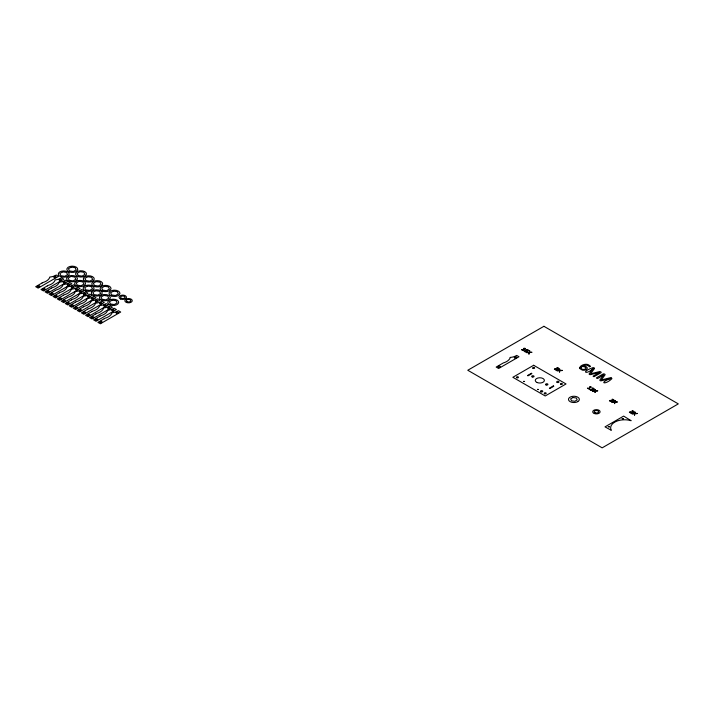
<?xml version="1.0" encoding="UTF-8"?>
<svg xmlns="http://www.w3.org/2000/svg" width="714" height="714" viewBox="0 0 714 714"><rect width="100%" height="100%" fill="white"/><g stroke="black" fill="none" stroke-linecap="round" stroke-linejoin="round"><path stroke-width="1.07" d="M526.852 351.243L526.664 351.511A0.955 0.553 0 0 1 526.254 351.681L525.424 351.547A2.677 1.544 0 0 1 525.076 351.368A1.955 1.133 0 0 1 524.665 350.949L524.165 350.886M528.699 353.814L528.94 352.582L526.629 352.68M529.244 353.841L529.476 352.555L531.743 352.413M559.642 371.985L559.874 370.7L562.132 370.557M595.101 392.388L595.333 391.102L597.6 390.969M614.718 403.535L614.941 402.25L617.208 402.107M634.639 415.048L634.871 413.763L637.138 413.62M529.252 351.029L529.02 352.305L526.637 352.484M559.651 369.165L559.419 370.441L557.045 370.611M595.11 389.576L594.878 390.853L592.522 391.013M614.727 400.715L614.495 401.991L612.157 402.152M634.648 412.237L634.416 413.513L632.051 413.683M529.797 351.074L529.547 352.27L531.876 352.189M615.272 400.759L615.022 401.955L617.351 401.884M635.192 412.281L634.951 413.477L637.281 413.397M554.403 369.138L554.475 369.076A1 0.58 0 0 1 555.019 368.906A2.517 1.455 0 0 1 555.67 368.897A5.623 3.249 0 0 1 556.385 368.968A9.916 5.721 0 0 0 557.009 369.04A2.91 1.678 0 0 0 557.688 369.076L558.348 368.763L558.062 368.299A2.57 1.482 0 0 0 557.099 367.915M609.47 400.688L609.551 400.625A1 0.58 0 0 1 610.095 400.456A2.517 1.455 0 0 1 610.747 400.447M629.4 412.21L629.48 412.139A1 0.58 0 0 1 630.016 411.978A2.517 1.455 0 0 1 630.676 411.969A5.623 3.249 0 0 1 631.381 412.04A9.916 5.721 0 0 0 632.006 412.112A2.91 1.678 0 0 0 632.684 412.139L633.345 411.826L633.068 411.362A2.57 1.482 0 0 0 632.095 410.987M523.862 348.245L525.174 348.352M589.728 386.792L591.031 386.899M525.379 348.655L522.898 350.083L523.362 350.351M591.237 387.202L588.764 388.63L589.22 388.898M556.965 367.719L557.25 367.656A3.017 1.74 0 0 1 558.428 368.076L558.669 368.245A1.383 0.803 0 0 1 558.892 368.629L558.901 368.692A1.089 0.634 0 0 1 558.286 369.263L557.714 369.361A2.338 1.348 0 0 1 557.393 369.37A5.471 3.159 0 0 1 556.652 369.308L556.063 369.245A6.533 3.775 0 0 0 555.474 369.192A1.044 0.598 0 0 0 555.01 369.209M612.032 399.269L612.326 399.206A3.017 1.74 0 0 1 613.505 399.635L613.745 399.795A1.383 0.803 0 0 1 613.969 400.179L613.969 400.242A1.089 0.634 0 0 1 613.353 400.813L612.79 400.92A2.338 1.348 0 0 1 612.469 400.92A5.471 3.159 0 0 1 611.719 400.866L611.139 400.795A6.533 3.775 0 0 0 610.55 400.741A1.044 0.598 0 0 0 610.086 400.759L611.621 401.661M523.308 350.556L521.613 349.762M528.744 350.574L527.093 349.869L526.039 350.324A2.169 1.249 0 0 1 527.039 350.708L527.334 350.958A1.232 0.705 0 0 1 527.28 351.556L527.146 351.672A1.901 1.098 0 0 1 526.825 351.868L526.504 351.975A1.107 0.643 0 0 1 525.986 352.02L525.424 351.931A2.463 1.419 0 0 1 524.62 351.52A2.321 1.339 0 0 1 524.138 350.993L524.147 350.985M556.536 370.289L554.403 369.263M589.22 389.076L587.488 388.318M611.577 401.857L609.488 400.831M631.533 413.352L629.427 412.362M521.595 349.583L522.505 349.86L524.701 348.593L524.04 348.459M587.452 388.13L588.363 388.407L590.558 387.14L589.898 387.015M592.406 388.077L592.656 388.032A2.642 1.526 0 0 1 593.95 388.532L594.316 389.023A0.91 0.527 0 0 1 594.2 389.3L592.932 389.826A1.017 0.589 0 0 1 592.888 390.139A1.107 0.643 0 0 1 591.727 390.549A1.473 0.857 0 0 1 591.326 390.478L590.773 390.263A3.391 1.955 0 0 1 589.934 389.585L590.255 389.389M611.113 430.212L605.008 426.865L623.652 416.101L631.131 420.707A13.968 8.059 0 0 0 623.902 419.796A14.03 8.095 0 0 0 617.155 421.028A13.968 8.059 0 0 0 611.104 429.926L611.175 430.096M591.745 389.023L593.316 389.335L593.53 388.719A2.321 1.339 0 0 0 592.522 388.282M525.424 350.181L525.665 350.547A1.955 1.133 0 0 1 526.557 350.851L526.62 350.886A0.91 0.527 0 0 1 526.861 351.243M529.324 350.94L529.77 350.976M559.722 369.084L559.946 370.405L562.275 370.334M595.181 389.487L595.414 390.817L597.743 390.736M614.799 400.634L615.245 400.67M634.719 412.148L635.174 412.183M529.11 353.957L528.717 353.858M559.544 372.083L559.339 370.727L557.036 370.834M595.021 392.486L594.807 391.138L592.522 391.254M614.584 403.651L614.415 402.277L612.085 402.366M634.541 415.146L634.344 413.79L632.042 413.906M525.54 350.128L527.146 349.53L528.744 350.404M594.128 368.085L593.762 367.88A0.964 0.553 0 0 0 593.218 367.71A1.133 0.652 0 0 0 592.852 367.719A1.017 0.589 0 0 0 592.308 367.88C580.277 372.208 586.685 374.921 592.995 368.647L589.237 373.77A1.089 0.625 0 0 0 589.478 374.448A1.089 0.625 0 0 0 590.648 374.591L599.528 372.422L593.075 376.198L593.932 376.733L600.858 372.815A1.044 0.607 0 0 0 601.152 372.342A0.982 0.562 0 0 0 600.867 371.976L600.501 371.771A1.071 0.616 0 0 0 599.367 371.655L590.585 373.815L594.334 368.745A1.071 0.616 0 0 0 594.137 368.085M611.193 377.938L611.55 378.152A0.982 0.562 0 0 1 611.844 378.509A1.044 0.607 0 0 1 611.55 378.991C605.124 385.132 598.502 383.159 610.211 378.59L601.34 380.758A1.089 0.625 0 0 1 600.171 380.624A1.089 0.625 0 0 1 599.93 379.946L603.687 374.823C603.053 374.698 596.476 380.508 596.395 377.867L603 374.056A1.017 0.589 0 0 1 603.544 373.886A1.133 0.652 0 0 1 603.91 373.886A0.964 0.553 0 0 1 604.383 374.011L604.812 374.261A1.071 0.616 0 0 1 605.008 374.912L601.277 379.982L610.051 377.813A1.071 0.616 0 0 1 611.202 377.929M630.016 412.281L631.551 413.174M555.019 369.218L556.554 370.111M591.835 389.264L592.415 389.978L591.085 390.014A2.579 1.49 0 0 1 590.416 389.514L590.433 389.514M612.166 399.465A2.57 1.482 0 0 1 613.139 399.849L612.817 400.616A2.91 1.678 0 0 1 612.085 400.59A9.916 5.721 0 0 1 611.461 400.518A5.623 3.249 0 0 0 610.747 400.447M630.016 412.281A1.044 0.598 0 0 1 630.471 412.264A6.533 3.775 0 0 1 631.06 412.317L631.649 412.38A5.471 3.159 0 0 0 632.399 412.442A2.338 1.348 0 0 0 632.711 412.433L633.247 412.353A1.089 0.634 0 0 0 633.889 411.826L633.889 411.692A1.383 0.803 0 0 0 633.666 411.318L633.434 411.148A3.017 1.74 0 0 0 632.256 410.72M510.224 357.419A10.817 6.247 0 0 1 509.109 359.544A12.602 7.274 0 0 1 503.361 362.917L496.168 367.067L498.64 368.495L518.989 356.741L516.686 355.411L515.91 355.858A10.487 6.051 0 0 1 510.233 357.419M579.509 367.737L579.5 367.96A3.347 1.937 0 0 0 579.67 368.495L582.276 370.093A3.454 1.999 0 0 0 583.543 370.245L584.168 370.218A3.231 1.865 0 0 0 585.301 369.986L585.819 369.772A4.811 2.776 0 0 0 586.524 369.334L587.006 368.843A3.32 1.919 0 0 0 587.247 368.138A3.472 2.008 0 0 0 586.158 366.719A5.266 3.043 0 0 0 585.239 366.255L583.641 365.925A2.963 1.714 0 0 0 582.883 365.925L585.141 365.157A3.311 1.91 0 0 1 586.569 365.14L587.899 365.559A5.462 3.151 0 0 1 588.381 365.845A4.445 2.57 0 0 1 589.148 366.577A1.089 0.634 0 0 0 589.389 366.826L590.433 366.478A7.015 4.052 0 0 0 589.942 365.782L588.068 364.613A3.49 2.017 0 0 0 587.024 364.363A4.382 2.526 0 0 0 585.069 364.345A5.73 3.311 0 0 0 583.258 364.792A10.71 6.185 0 0 0 582.553 365.059L581.874 365.398A18.145 10.469 0 0 0 580.955 365.961L579.509 367.737M580.937 367.63L580.901 367.826A2.347 1.357 0 0 0 581.044 368.37A2.82 1.624 0 0 0 581.607 368.879A3.034 1.749 0 0 0 582.597 369.317A2.312 1.339 0 0 0 583.891 369.406A2.151 1.241 0 0 0 584.623 369.245L584.953 369.102A2.981 1.723 0 0 0 585.391 368.843L585.605 368.647A2.249 1.294 0 0 0 585.864 368.121A1.731 1 0 0 0 585.801 367.781L585.257 367.246A4.266 2.463 0 0 0 584.695 366.934L584.079 366.71A2.856 1.651 0 0 0 583.204 366.559A3.302 1.91 0 0 0 581.776 366.63L580.937 367.63M523.665 381.401L524.567 381.49L523.665 381.401M537.535 389.407L538.436 389.505L537.535 389.407M608.283 426.677L609.444 426.793L608.283 426.677M622.162 418.672L623.322 418.788L622.162 418.672M42.019 283.03L35.7 286.68L38.163 288.108L58.512 276.363L56.201 275.024L55.424 275.47A10.442 6.024 0 0 1 49.757 277.041A10.656 6.149 0 0 1 48.641 279.165A12.549 7.238 0 0 1 42.885 282.539L42.019 283.03M62.68 271.847L59.86 273.48L60.895 275.711L64.751 276.3L67.571 274.676L66.536 272.445L62.68 271.847M71.266 267.072L68.446 268.705L69.472 270.927L73.337 271.525L76.157 269.901L75.122 267.67L71.266 267.072M47.347 285.877L41.019 289.527L43.492 290.946L63.832 279.201L61.52 277.871L60.752 278.317A10.442 6.024 0 0 1 55.076 279.879A10.656 6.149 0 0 1 53.969 282.003A12.549 7.238 0 0 1 48.204 285.377L47.347 285.877M70.981 276.425L68.16 278.058L69.196 280.29L73.051 280.888L75.871 279.254L74.845 277.023L70.981 276.425M51.354 288.188L45.027 291.839L47.499 293.267L67.839 281.521L65.527 280.183L64.76 280.629A10.442 6.024 0 0 1 59.084 282.2A10.656 6.149 0 0 1 57.977 284.315A12.549 7.238 0 0 1 52.211 287.688L51.354 288.188M79.986 271.668L77.166 273.301L78.192 275.524L82.056 276.122L84.877 274.497L83.841 272.266L79.986 271.668M55.362 290.5L49.034 294.15L51.506 295.578L71.846 283.833L69.535 282.494L68.767 282.94A10.442 6.024 0 0 1 63.091 284.511A10.656 6.149 0 0 1 61.984 286.635A12.549 7.238 0 0 1 56.219 290.009L55.362 290.5M79.04 281.298L76.211 282.931L77.246 285.154L81.101 285.752L83.931 284.118L82.895 281.896L79.04 281.298M59.369 292.811L53.041 296.462L55.514 297.89L75.854 286.144L73.542 284.806L72.774 285.252A10.442 6.024 0 0 1 67.098 286.823A10.656 6.149 0 0 1 65.991 288.947A12.549 7.238 0 0 1 60.226 292.321L59.369 292.811M87.76 276.702L84.93 278.335L85.966 280.557L89.821 281.155L92.65 279.531L91.615 277.3L87.76 276.702M63.528 295.221L57.209 298.871L59.673 300.291L80.013 288.545L77.701 287.215L76.933 287.653A10.442 6.024 0 0 1 71.257 289.224A10.656 6.149 0 0 1 70.15 291.348A12.549 7.238 0 0 1 64.385 294.721L63.528 295.221M67.535 297.533L61.217 301.183L63.68 302.602L84.02 290.857L81.708 289.527L80.941 289.973A10.442 6.024 0 0 1 75.265 291.535A10.656 6.149 0 0 1 74.158 293.659A12.549 7.238 0 0 1 68.392 297.033L67.535 297.533M87.572 286.002L84.743 287.635L85.778 289.866L89.634 290.455L92.463 288.831L91.428 286.6L87.572 286.002M96.194 281.575L93.364 283.199L94.4 285.43L98.255 286.028L101.085 284.395L100.049 282.173L96.194 281.575M71.543 299.844L65.224 303.495L67.687 304.923L88.027 293.177L85.716 291.839L84.948 292.285A10.442 6.024 0 0 1 79.272 293.856A10.656 6.149 0 0 1 78.165 295.971A12.549 7.238 0 0 1 72.4 299.344L71.543 299.844M75.55 302.156L69.222 305.806L71.695 307.234L92.035 295.489L89.723 294.15L88.955 294.596A10.442 6.024 0 0 1 83.279 296.167A10.656 6.149 0 0 1 82.172 298.291A12.549 7.238 0 0 1 76.407 301.665L75.55 302.156M95.721 290.714L92.891 292.338L93.927 294.57L97.782 295.168L100.612 293.534L99.576 291.303L95.721 290.714M104.53 286.278L101.709 287.912L102.745 290.134L106.6 290.732L109.42 289.099L108.394 286.876L104.53 286.278M79.557 304.467L73.23 308.118L75.702 309.546L96.042 297.8L93.73 296.462L92.963 296.908A10.442 6.024 0 0 1 87.286 298.479A10.656 6.149 0 0 1 86.18 300.603A12.549 7.238 0 0 1 80.414 303.977L79.557 304.467M83.565 306.788L77.237 310.438L79.709 311.857L100.049 300.112L97.738 298.782L96.97 299.22A10.442 6.024 0 0 1 91.294 300.79A10.656 6.149 0 0 1 90.187 302.914A12.549 7.238 0 0 1 84.422 306.288L83.565 306.788M103.869 295.417L101.04 297.042L102.075 299.273L105.94 299.871L108.76 298.238L107.725 296.015L103.869 295.417M113.446 291.089L110.625 292.722L111.661 294.944L115.516 295.542L118.345 293.909L117.31 291.687L113.446 291.089M87.724 309.189L81.405 312.839L83.868 314.258L104.208 302.513L101.897 301.183L101.129 301.629A10.442 6.024 0 0 1 95.453 303.2A10.656 6.149 0 0 1 94.346 305.315A12.549 7.238 0 0 1 88.581 308.689L87.724 309.189M91.883 311.59L85.564 315.24L88.027 316.668L108.376 304.923L106.065 303.584L105.288 304.03A10.442 6.024 0 0 1 99.621 305.601A10.656 6.149 0 0 1 98.505 307.716A12.549 7.238 0 0 1 92.749 311.09L91.883 311.59M112.205 300.121L109.385 301.754L110.42 303.977L114.276 304.575L117.096 302.941L116.07 300.719L112.205 300.121M95.89 313.901L89.571 317.551L92.035 318.979L112.384 307.234L110.072 305.895L109.296 306.342A10.442 6.024 0 0 1 103.628 307.912A10.656 6.149 0 0 1 102.513 310.037A12.549 7.238 0 0 1 96.756 313.41L95.89 313.901M99.898 316.213L93.579 319.863L96.042 321.291L116.382 309.546L114.07 308.207L113.303 308.653A10.442 6.024 0 0 1 107.635 310.224A10.656 6.149 0 0 1 106.52 312.348A12.549 7.238 0 0 1 100.763 315.722L99.898 316.213M104.217 318.712L97.889 322.362L100.362 323.781L120.702 312.036L118.39 310.706L117.623 311.143A10.442 6.024 0 0 1 111.946 312.714A10.656 6.149 0 0 1 110.84 314.838A12.549 7.238 0 0 1 105.074 318.212L104.217 318.712M543.916 326.298L467.777 370.254L602.161 447.848L678.3 403.892L543.916 326.298M533.661 365.273L512.848 377.287L545.219 395.975L566.032 383.962L533.661 365.273M531.386 373.306L527.503 375.546L527.994 375.832L531.885 373.592L531.386 373.306M553.314 385.944L549.423 388.193L549.914 388.478L553.805 386.229L553.314 385.944M573.039 397.502L570.638 398.894L571.512 400.777L574.797 401.295L577.198 399.911L576.314 398.01L573.039 397.502M111.759 296.042A5.453 3.142 0 0 0 119.934 293.311A5.453 3.142 0 0 0 111.759 290.589A5.453 3.142 0 0 0 111.759 296.042M102.843 291.232A5.453 3.142 0 0 0 111.018 288.51A5.453 3.142 0 0 0 102.843 285.778A5.453 3.142 0 0 0 102.843 291.232M94.194 286.412A5.453 3.142 0 0 0 102.664 284.002A5.453 3.142 0 0 0 94.819 280.977A5.453 3.142 0 0 0 94.194 286.412M86.064 281.655A5.453 3.142 0 0 0 94.239 278.933A5.453 3.142 0 0 0 86.064 276.202A5.453 3.142 0 0 0 86.064 281.655M78.299 276.621A5.453 3.142 0 0 0 86.465 273.899A5.453 3.142 0 0 0 78.299 271.168A5.453 3.142 0 0 0 78.299 276.621M69.276 271.918A5.453 3.142 0 0 0 77.737 269.508A5.453 3.142 0 0 0 69.892 266.483A5.453 3.142 0 0 0 69.276 271.918M110.215 304.967A5.453 3.142 0 0 0 118.676 302.558A5.453 3.142 0 0 0 110.831 299.523A5.453 3.142 0 0 0 110.215 304.967M102.173 300.371A5.453 3.142 0 0 0 110.349 297.64A5.453 3.142 0 0 0 102.173 294.918A5.453 3.142 0 0 0 102.173 300.371M93.721 295.551A5.453 3.142 0 0 0 102.191 293.142A5.453 3.142 0 0 0 94.346 290.116A5.453 3.142 0 0 0 93.721 295.551M85.876 290.955A5.453 3.142 0 0 0 94.052 288.233A5.453 3.142 0 0 0 85.876 285.511A5.453 3.142 0 0 0 85.876 290.955M77.041 286.144A5.453 3.142 0 0 0 85.51 283.735A5.453 3.142 0 0 0 77.665 280.709A5.453 3.142 0 0 0 77.041 286.144M68.99 281.271A5.453 3.142 0 0 0 77.451 278.862A5.453 3.142 0 0 0 69.606 275.836A5.453 3.142 0 0 0 68.99 281.271M60.69 276.693A5.453 3.142 0 0 0 69.151 274.283A5.453 3.142 0 0 0 61.306 271.258A5.453 3.142 0 0 0 60.69 276.693M116.587 313.232A1.142 0.66 0 0 0 118.301 312.661A1.142 0.66 0 0 0 116.587 312.089A1.142 0.66 0 0 0 116.587 313.232M100.344 322.612A1.142 0.66 0 0 0 102.057 322.041A1.142 0.66 0 0 0 100.344 321.47A1.142 0.66 0 0 0 100.344 322.612M112.268 310.742A1.142 0.66 0 0 0 113.99 310.171A1.142 0.66 0 0 0 112.268 309.599A1.142 0.66 0 0 0 112.268 310.742M95.962 320.095A1.142 0.66 0 0 0 97.738 319.586A1.142 0.66 0 0 0 96.087 318.953A1.142 0.66 0 0 0 95.962 320.095M108.198 308.403A1.142 0.66 0 0 0 109.974 307.895A1.142 0.66 0 0 0 108.332 307.261A1.142 0.66 0 0 0 108.198 308.403M91.954 317.784A1.142 0.66 0 0 0 93.73 317.275A1.142 0.66 0 0 0 92.079 316.641A1.142 0.66 0 0 0 91.954 317.784M104.19 306.092A1.142 0.66 0 0 0 105.967 305.583A1.142 0.66 0 0 0 104.324 304.949A1.142 0.66 0 0 0 104.19 306.092M88.009 315.49A1.142 0.66 0 0 0 89.723 314.919A1.142 0.66 0 0 0 88.009 314.347A1.142 0.66 0 0 0 88.009 315.49M100.031 303.691A1.142 0.66 0 0 0 101.807 303.182A1.142 0.66 0 0 0 100.156 302.549A1.142 0.66 0 0 0 100.031 303.691M83.85 313.089A1.142 0.66 0 0 0 85.564 312.518A1.142 0.66 0 0 0 83.85 311.947A1.142 0.66 0 0 0 83.85 313.089M95.872 301.29A1.142 0.66 0 0 0 97.648 300.781A1.142 0.66 0 0 0 95.997 300.148A1.142 0.66 0 0 0 95.872 301.29M79.691 310.688A1.142 0.66 0 0 0 81.405 310.117A1.142 0.66 0 0 0 79.691 309.546A1.142 0.66 0 0 0 79.691 310.688M91.865 298.97A1.142 0.66 0 0 0 93.641 298.47A1.142 0.66 0 0 0 91.99 297.827A1.142 0.66 0 0 0 91.865 298.97M75.684 308.377A1.142 0.66 0 0 0 77.398 307.805A1.142 0.66 0 0 0 75.684 307.234A1.142 0.66 0 0 0 75.684 308.377M87.92 296.685A1.142 0.66 0 0 0 89.634 296.114A1.142 0.66 0 0 0 87.92 295.534A1.142 0.66 0 0 0 87.92 296.685M71.677 306.065A1.142 0.66 0 0 0 73.39 305.485A1.142 0.66 0 0 0 71.677 304.914A1.142 0.66 0 0 0 71.677 306.065M83.85 294.346A1.142 0.66 0 0 0 85.626 293.838A1.142 0.66 0 0 0 83.975 293.204A1.142 0.66 0 0 0 83.85 294.346M67.669 303.745A1.142 0.66 0 0 0 69.383 303.173A1.142 0.66 0 0 0 67.669 302.602A1.142 0.66 0 0 0 67.669 303.745M79.906 292.053A1.142 0.66 0 0 0 81.619 291.482A1.142 0.66 0 0 0 79.906 290.91A1.142 0.66 0 0 0 79.906 292.053M63.6 301.415A1.142 0.66 0 0 0 65.376 300.906A1.142 0.66 0 0 0 63.724 300.273A1.142 0.66 0 0 0 63.6 301.415M75.836 289.714A1.142 0.66 0 0 0 77.612 289.215A1.142 0.66 0 0 0 75.961 288.581A1.142 0.66 0 0 0 75.836 289.714M59.592 299.095A1.142 0.66 0 0 0 61.368 298.595A1.142 0.66 0 0 0 59.717 297.952A1.142 0.66 0 0 0 59.592 299.095M71.677 287.314A1.142 0.66 0 0 0 73.453 286.814A1.142 0.66 0 0 0 71.802 286.171A1.142 0.66 0 0 0 71.677 287.314M55.424 296.694A1.142 0.66 0 0 0 57.209 296.185A1.142 0.66 0 0 0 55.558 295.551A1.142 0.66 0 0 0 55.424 296.694M67.669 285.002A1.142 0.66 0 0 0 69.445 284.493A1.142 0.66 0 0 0 67.794 283.86A1.142 0.66 0 0 0 67.669 285.002M51.417 294.382A1.142 0.66 0 0 0 53.202 293.873A1.142 0.66 0 0 0 51.551 293.24A1.142 0.66 0 0 0 51.417 294.382M63.662 282.69A1.142 0.66 0 0 0 65.438 282.182A1.142 0.66 0 0 0 63.787 281.548A1.142 0.66 0 0 0 63.662 282.69M47.41 292.071A1.142 0.66 0 0 0 49.195 291.562A1.142 0.66 0 0 0 47.543 290.928A1.142 0.66 0 0 0 47.41 292.071M59.655 280.379A1.142 0.66 0 0 0 61.431 279.87A1.142 0.66 0 0 0 59.78 279.236A1.142 0.66 0 0 0 59.655 280.379M43.411 289.759A1.142 0.66 0 0 0 45.187 289.25A1.142 0.66 0 0 0 43.536 288.617A1.142 0.66 0 0 0 43.411 289.759M54.326 277.532A1.142 0.66 0 0 0 56.103 277.023A1.142 0.66 0 0 0 54.46 276.389A1.142 0.66 0 0 0 54.326 277.532M38.083 286.912A1.142 0.66 0 0 0 39.859 286.403A1.142 0.66 0 0 0 38.217 285.77A1.142 0.66 0 0 0 38.083 286.912M121.657 298.363A2.204 1.267 0 0 0 124.959 297.265A2.204 1.267 0 0 0 121.657 296.167A2.204 1.267 0 0 0 121.657 298.363M120.693 299.041A3.704 2.142 0 0 0 126.449 297.408A3.704 2.142 0 0 0 121.112 295.346A3.704 2.142 0 0 0 120.693 299.041M127.333 301.745A2.204 1.267 0 0 0 130.751 300.772A2.204 1.267 0 0 0 127.583 299.55A2.204 1.267 0 0 0 127.333 301.745M126.494 302.468A3.704 2.142 0 0 0 132.251 300.835A3.704 2.142 0 0 0 126.913 298.773A3.704 2.142 0 0 0 126.494 302.468M595.146 412.808A2.196 1.267 0 0 0 598.591 411.88A2.196 1.267 0 0 0 595.476 410.63A2.196 1.267 0 0 0 595.146 412.808M594.298 413.522A3.686 2.124 0 0 0 600.081 411.951A3.686 2.124 0 0 0 594.842 409.845A3.686 2.124 0 0 0 594.298 413.522M532.233 376.938A1.142 0.66 0 0 0 534.027 376.457A1.142 0.66 0 0 0 532.403 375.805A1.142 0.66 0 0 0 532.233 376.938M546.103 384.953A1.142 0.66 0 0 0 547.897 384.462A1.142 0.66 0 0 0 546.272 383.811A1.142 0.66 0 0 0 546.103 384.953M537.205 382.561A4.57 2.642 0 0 0 544.38 380.624A4.57 2.642 0 0 0 537.883 378.009A4.57 2.642 0 0 0 537.205 382.561M557.206 382.454A1.142 0.66 0 0 0 559.008 381.972A1.142 0.66 0 0 0 557.375 381.321A1.142 0.66 0 0 0 557.206 382.454M560.838 384.418A0.982 0.562 0 0 0 562.373 384.007A0.982 0.562 0 0 0 560.99 383.445A0.982 0.562 0 0 0 560.838 384.418M516.909 377.751A0.982 0.562 0 0 0 518.444 377.34A0.982 0.562 0 0 0 517.052 376.778A0.982 0.562 0 0 0 516.909 377.751M533.099 368.406A0.982 0.562 0 0 0 534.634 367.987A0.982 0.562 0 0 0 533.242 367.424A0.982 0.562 0 0 0 533.099 368.406M544.648 393.771A0.982 0.562 0 0 0 546.183 393.352A0.982 0.562 0 0 0 544.791 392.798A0.982 0.562 0 0 0 544.648 393.771M540.953 391.843A1.142 0.66 0 0 0 542.747 391.361A1.142 0.66 0 0 0 541.123 390.701A1.142 0.66 0 0 0 540.953 391.843M498.542 367.299A1.142 0.66 0 0 0 500.336 366.809A1.142 0.66 0 0 0 498.711 366.157A1.142 0.66 0 0 0 498.542 367.299M514.803 357.91A1.142 0.66 0 0 0 516.597 357.428A1.142 0.66 0 0 0 514.972 356.768A1.142 0.66 0 0 0 514.803 357.91M577.769 401.616A5.435 3.142 0 0 0 577.76 397.171A5.435 3.142 0 0 0 570.067 397.171A5.435 3.142 0 0 0 570.075 401.616A5.435 3.142 0 0 0 577.769 401.616"/></g></svg>
